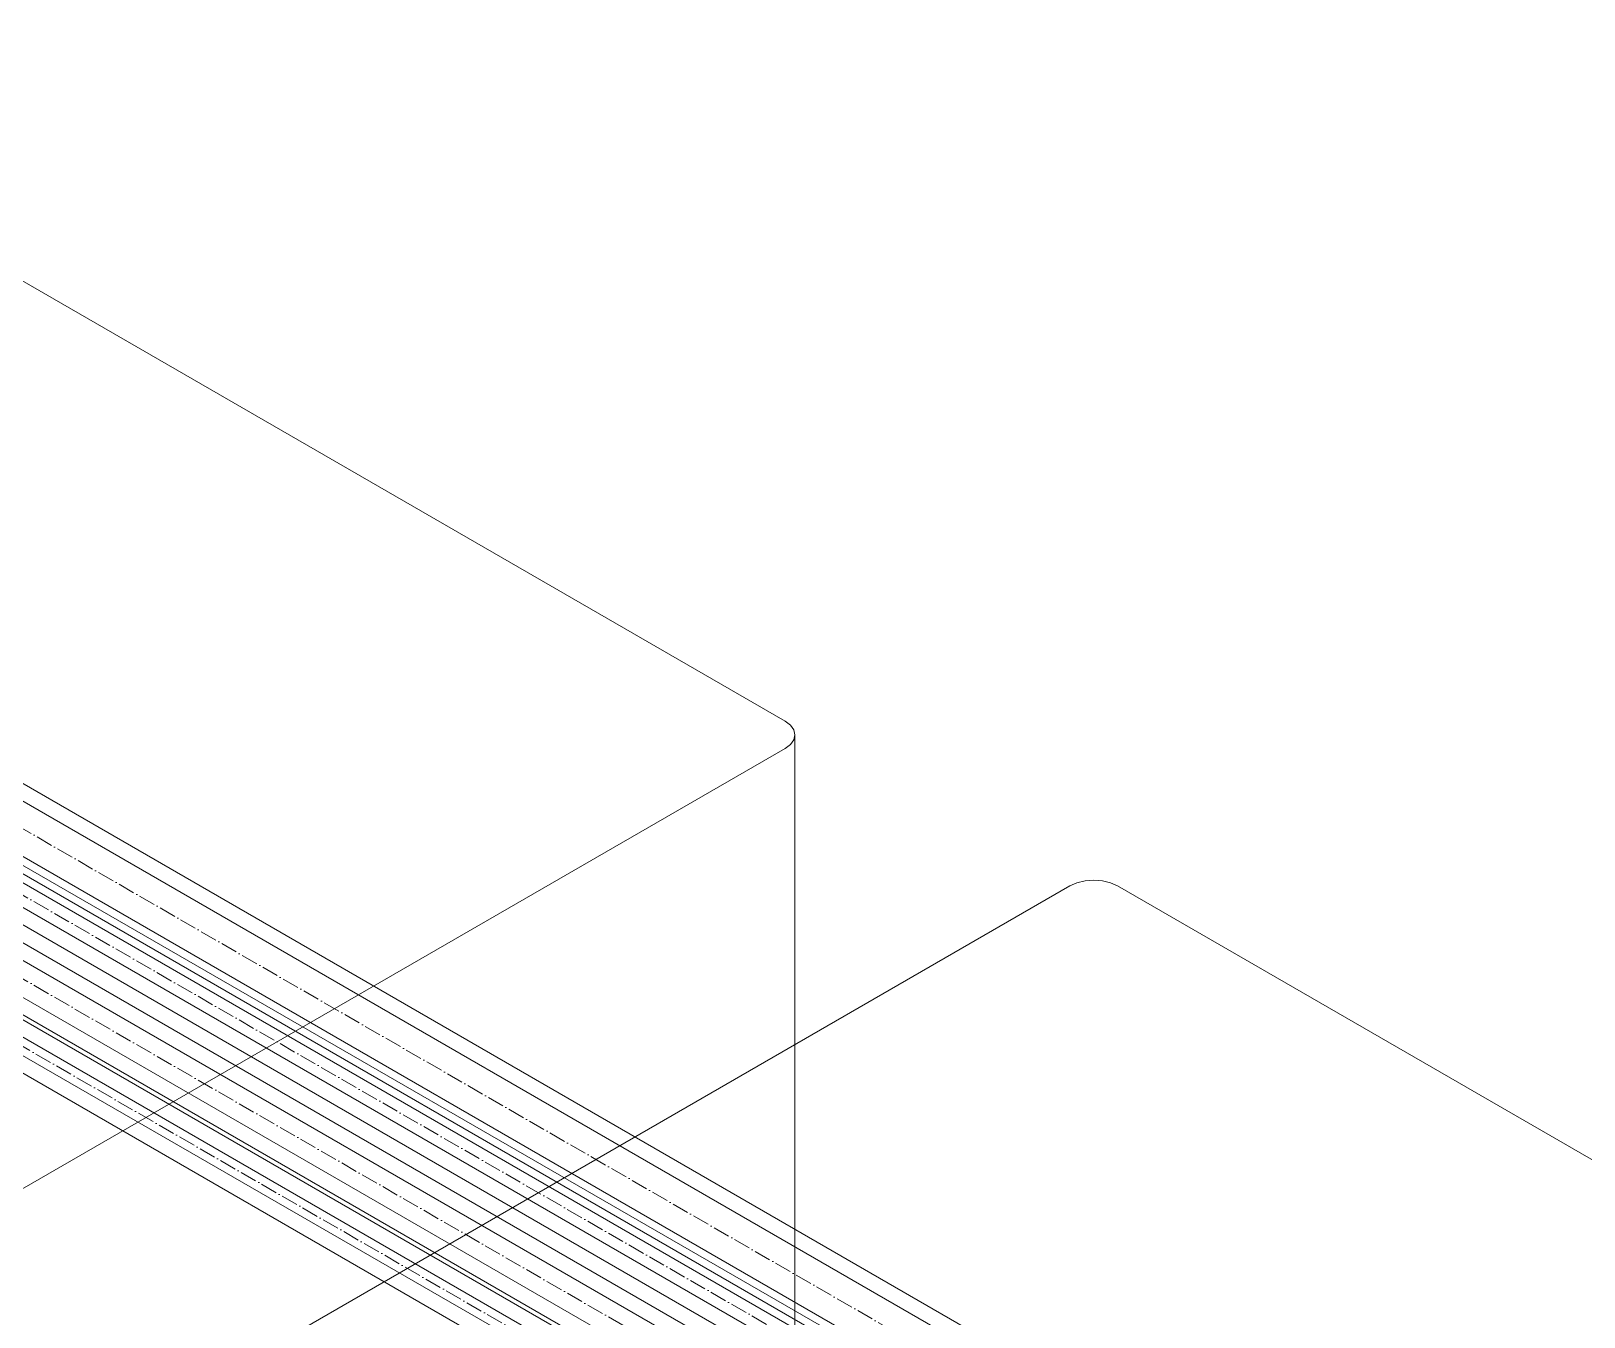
# Model space of a CAD drawing. Header units: millimetres. Extents: x -88595 to 880822, y -1054509 to -148035.
# Drawn here: x 393731 to 394655, y -312206 to -311440 of the extents above; entities that cross this region are included whole.
import ezdxf

# ---------------------------------------------------------------- set-up
doc = ezdxf.new("R2010")
doc.units = ezdxf.units.MM
doc.linetypes.add('$12$ADSK_Осевая', pattern=[14, 10, -2, 0, -2])
for name, color, linetype, lineweight in [('Изоляция', 7, 'Continuous', 18), ('Оборудование', 7, 'Continuous', 18), ('Трубопровод', 7, 'Continuous', 18)]:
    doc.layers.add(name, color=color, linetype=linetype, lineweight=lineweight)

# ---------------------------------------------------------------- blocks, each defined once
blk = doc.blocks.new('$0$ADSK_Наружный блок кондиционера сплит-системы1 - AV08IMVEVA-4475075-В_ОВ3_4')
at = {"layer": 'Оборудование'}
for p, q in [((21731.27, 12038.94), (21066.59, 12422.69)), ((21737.13, 10659.06), (21737.13, 12030.78)), ((21229.23, 11732.76), (21731.27, 12022.61))]:
    blk.add_line(p, q, dxfattribs=at)
blk.add_polyline3d([(21731.27, 12022.61, 0), (21734.45, 12025, 0), (21736.45, 12027.79, 0), (21737.13, 12030.78, 0), (21736.45, 12033.76, 0), (21734.45, 12036.55, 0), (21731.27, 12038.94, 0)], dxfattribs=at)
blk = doc.blocks.new('$0$ADSK_Наружный блок кондиционера сплит-системы1 - AV16IMVEV-4475072-В_ОВ3_4')
at = {"layer": 'Оборудование'}
for p, q in [((20142.06, 12931.62), (19640.02, 12641.76)), ((20835.03, 12547.87), (20170.35, 12931.62))]:
    blk.add_line(p, q, dxfattribs=at)
blk.add_polyline3d([(20170.35, 12931.62, 0), (20166.2, 12933.45, 0), (20161.38, 12934.61, 0), (20156.2, 12935, 0), (20151.03, 12934.61, 0), (20146.2, 12933.45, 0), (20142.06, 12931.62, 0)], dxfattribs=at)

msp = doc.modelspace()

# ---------------------------------------------------------------- linework, layer by layer
at = {"layer": 'Изоляция', "color": 134, "true_color": 0x00a6a6}
for p, q in [((395525.59, -312927.26), (387423.08, -308249.28)), ((387409.44, -308295.18), (395502.3, -312967.59)), ((394605.57, -312490.98), (387408.08, -308335.5)), ((387397.22, -308372.02), (394587.04, -312523.06))]:
    msp.add_line(p, q, dxfattribs=at)
at = {"layer": 'Изоляция', "color": 190, "true_color": 0x8000ff}
for p, q in [((395470.92, -312944.41), (387442.14, -308308.99)), ((387426.79, -308335.58), (395455.57, -312971)), ((394555.51, -312507.82), (387705.61, -308553.02)), ((387691.85, -308576.86), (394541.75, -312531.65))]:
    msp.add_line(p, q, dxfattribs=at)
at = {"layer": 'Трубопровод', "color": 134, "true_color": 0x00a6a6}
for p, q in [((395521.09, -312935.05), (387431.89, -308264.75)), ((387417.61, -308289.5), (395506.8, -312959.8)), ((394601.07, -312498.77), (387413.07, -308348.78)), ((387403.54, -308365.28), (394591.54, -312515.27))]:
    msp.add_line(p, q, dxfattribs=at)
at = {"layer": 'Трубопровод', "color": 134, "linetype": '$12$ADSK_Осевая', "true_color": 0x00a6a6}
for p, q in [((395513.95, -312947.43), (387424.75, -308277.13)), ((395513.95, -312947.43), (387424.75, -308277.13)), ((394596.3, -312507.02), (387408.31, -308357.03)), ((394596.3, -312507.02), (387408.31, -308357.03))]:
    msp.add_line(p, q, dxfattribs=at)
at = {"layer": 'Трубопровод', "color": 190, "linetype": '$12$ADSK_Осевая', "true_color": 0x8000ff}
for p, q in [((395463.24, -312957.7), (387434.46, -308322.28)), ((395463.24, -312957.7), (387434.46, -308322.28)), ((394548.63, -312519.73), (387698.73, -308564.94)), ((394548.63, -312519.73), (387698.73, -308564.94))]:
    msp.add_line(p, q, dxfattribs=at)
at = {"layer": 'Трубопровод', "color": 190, "true_color": 0x8000ff}
for p, q in [((395466.42, -312952.2), (387437.64, -308316.79)), ((387431.29, -308327.78), (395460.07, -312963.2)), ((394551.01, -312515.61), (387701.11, -308560.82)), ((387696.35, -308569.06), (394546.25, -312523.85))]:
    msp.add_line(p, q, dxfattribs=at)

# ---------------------------------------------------------------- block references
at = {"layer": 'Оборудование'}
for name, p in [('$0$ADSK_Наружный блок кондиционера сплит-системы1 - AV08IMVEVA-4475075-В_ОВ3_4', (372448.64, -323890.18)), ('$0$ADSK_Наружный блок кондиционера сплит-системы1 - AV16IMVEV-4475072-В_ОВ3_4', (374207.4, -324880.93))]:
    msp.add_blockref(name, p, dxfattribs=at)

doc.saveas('drawing.dxf')
